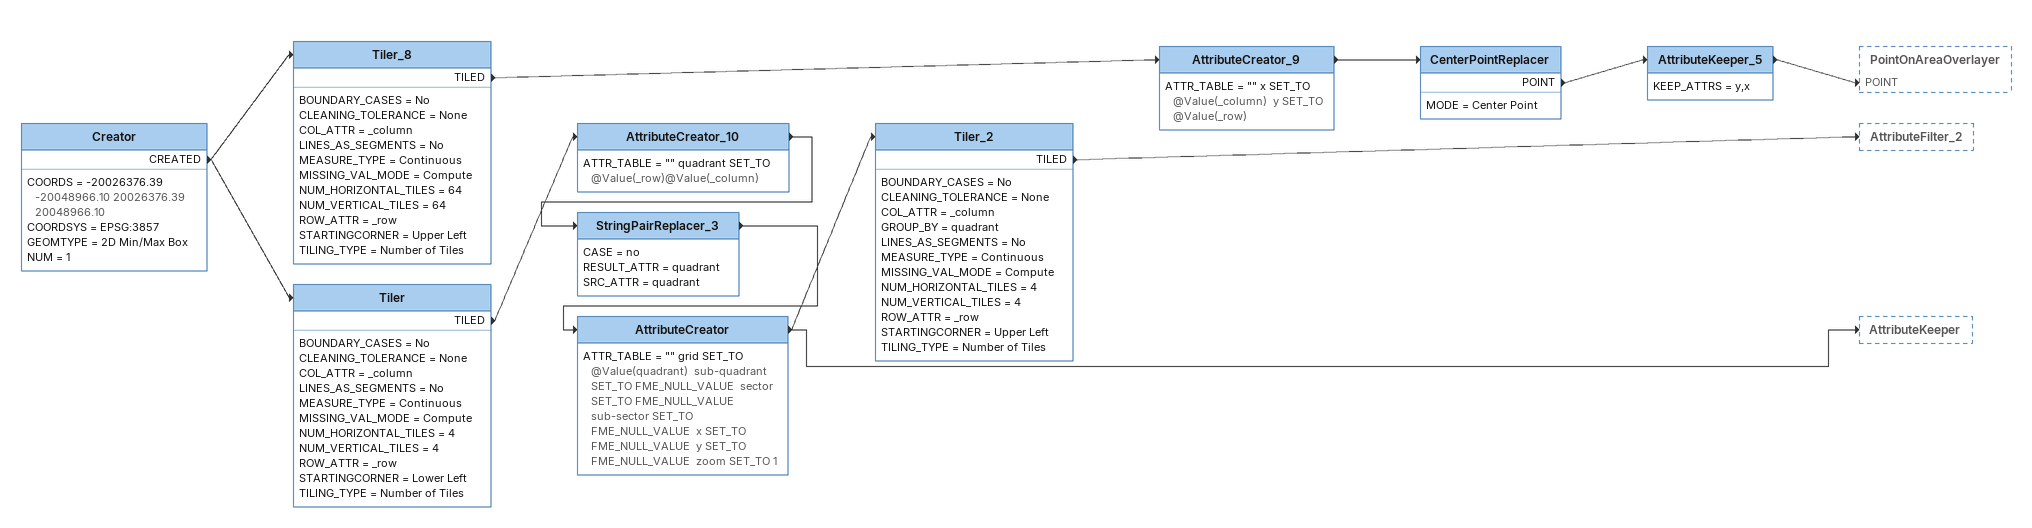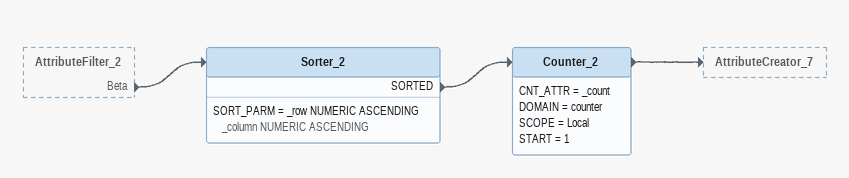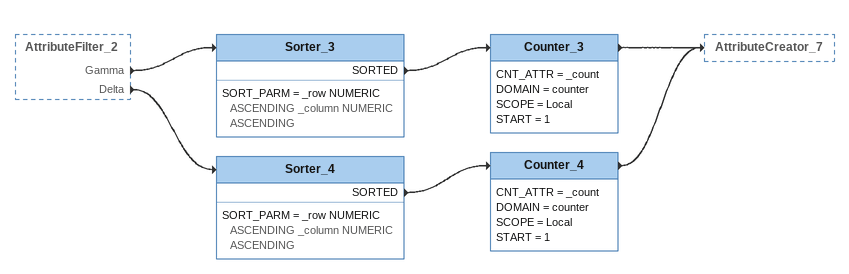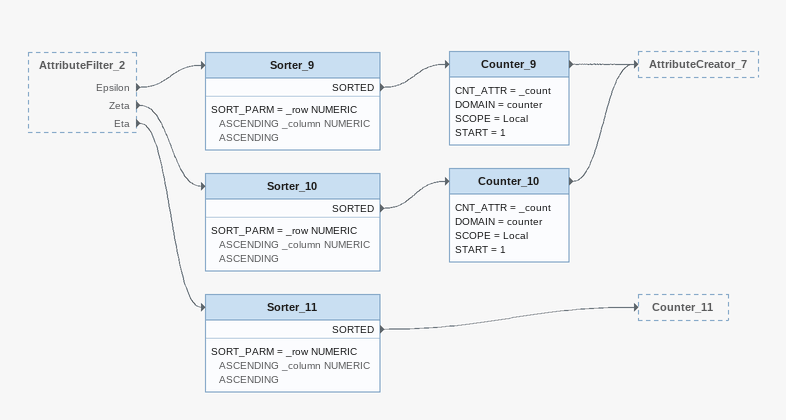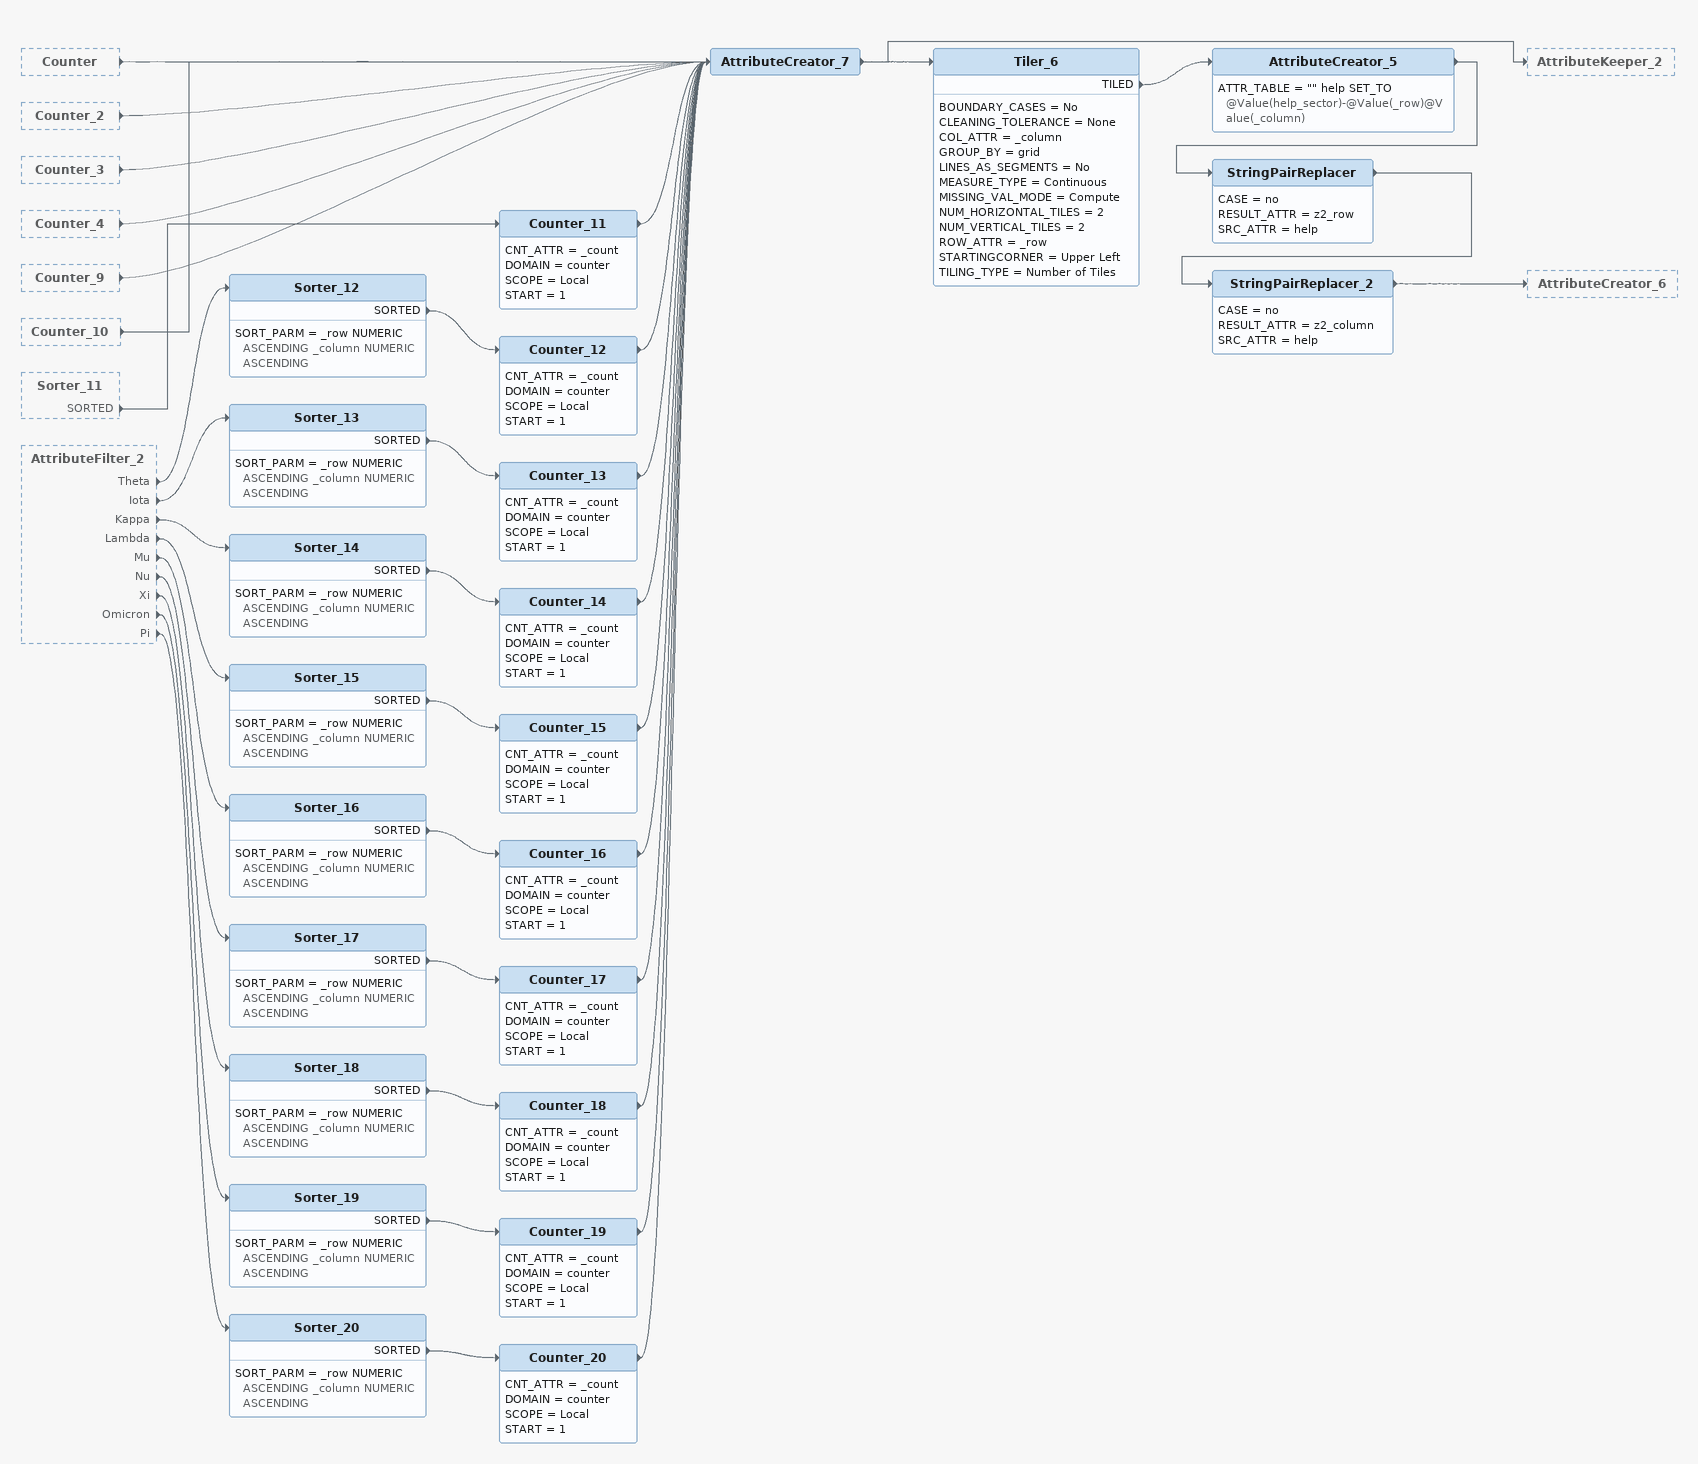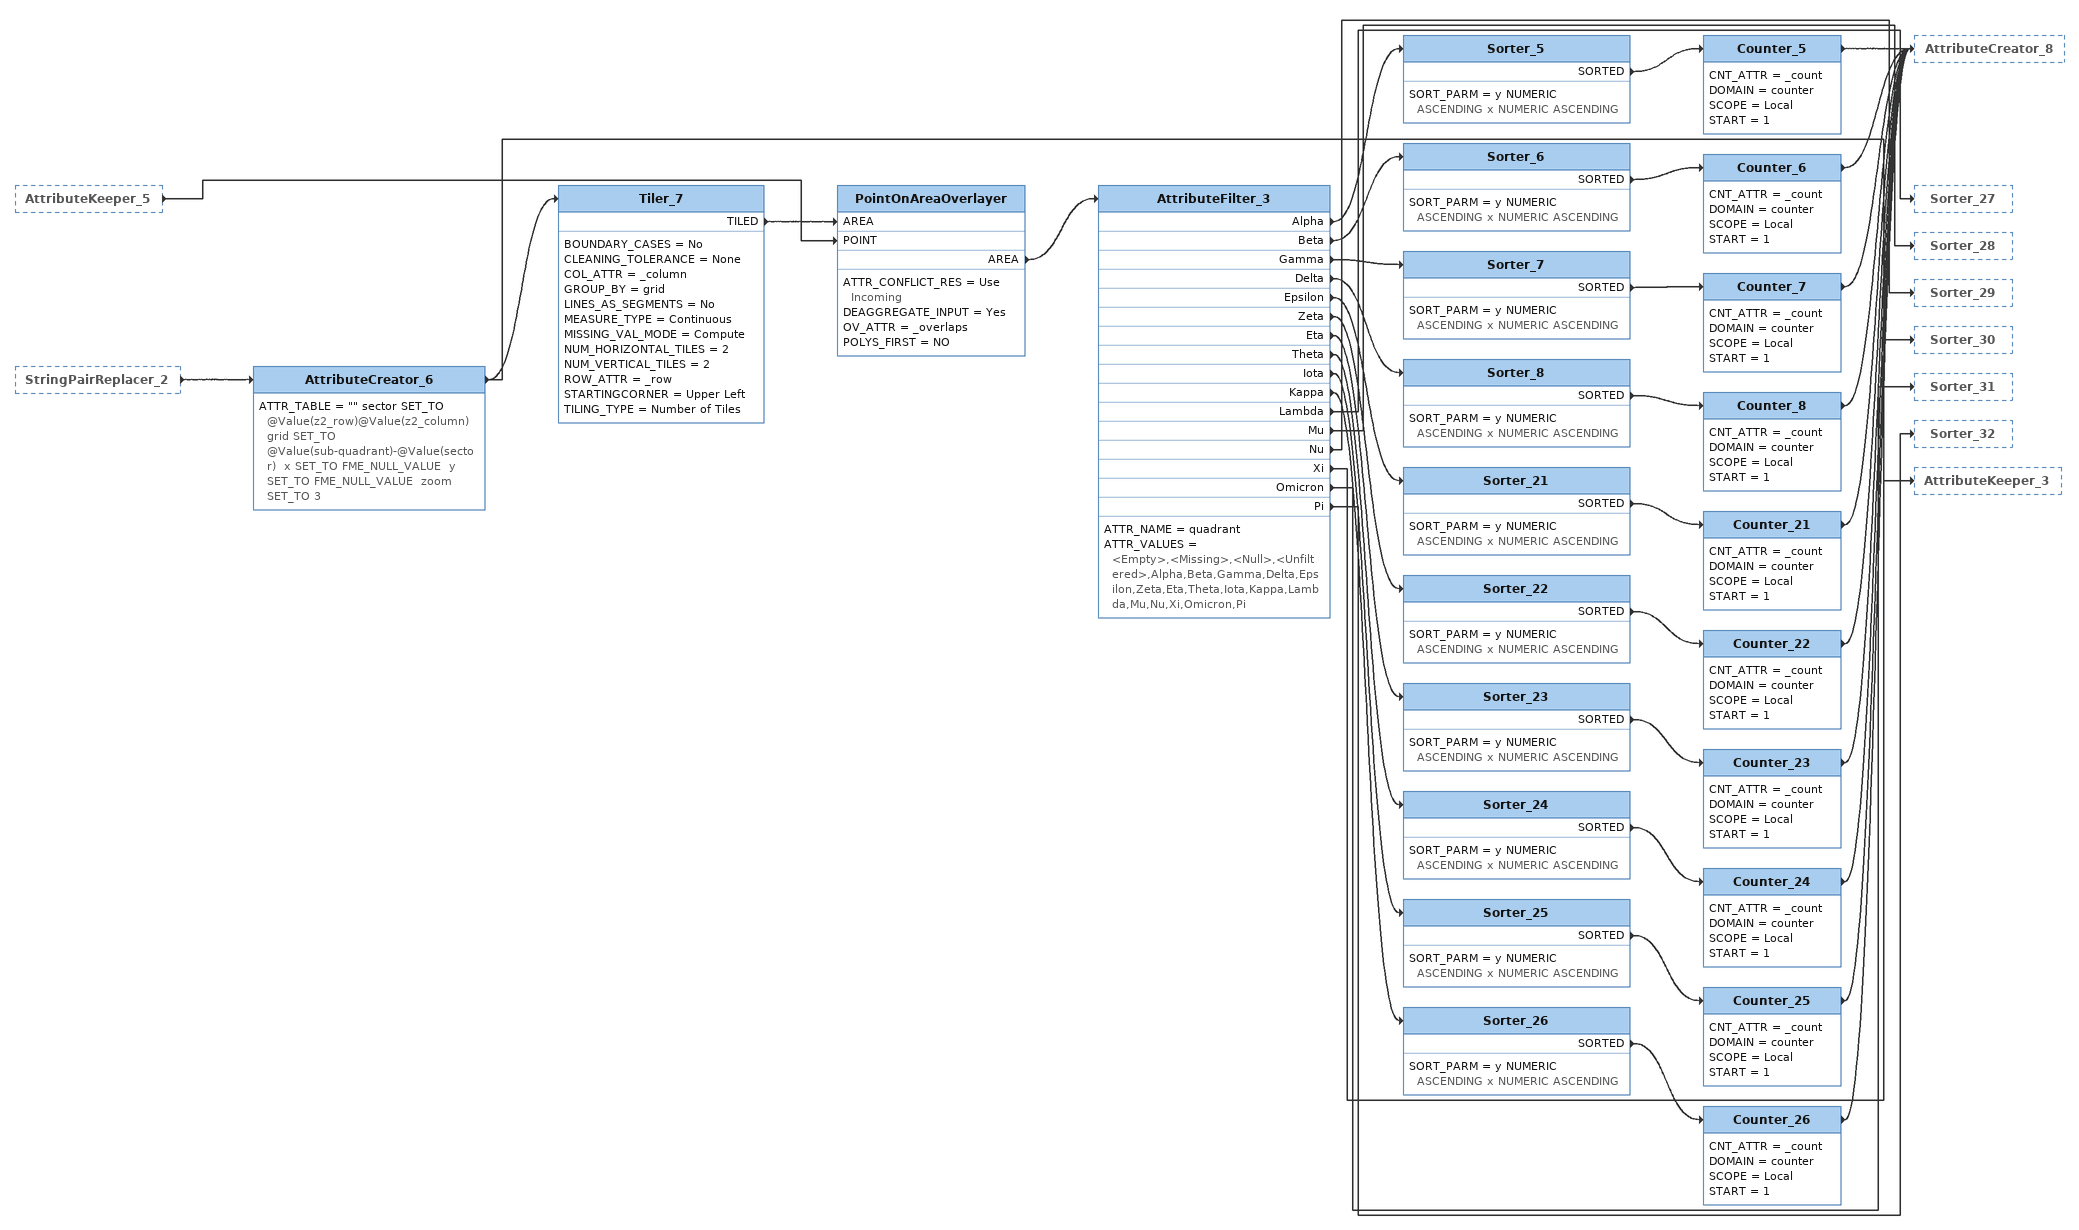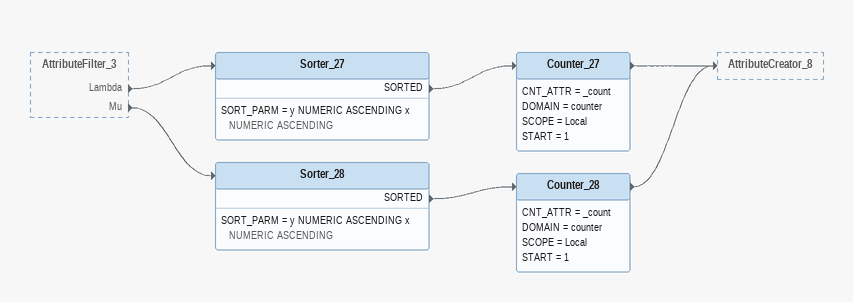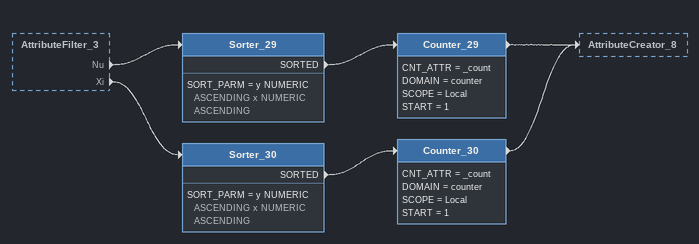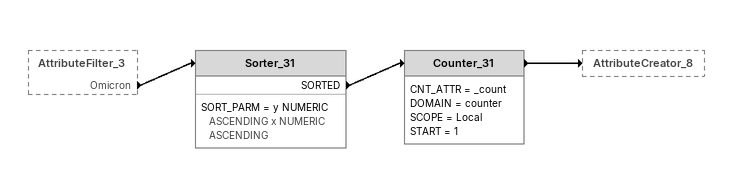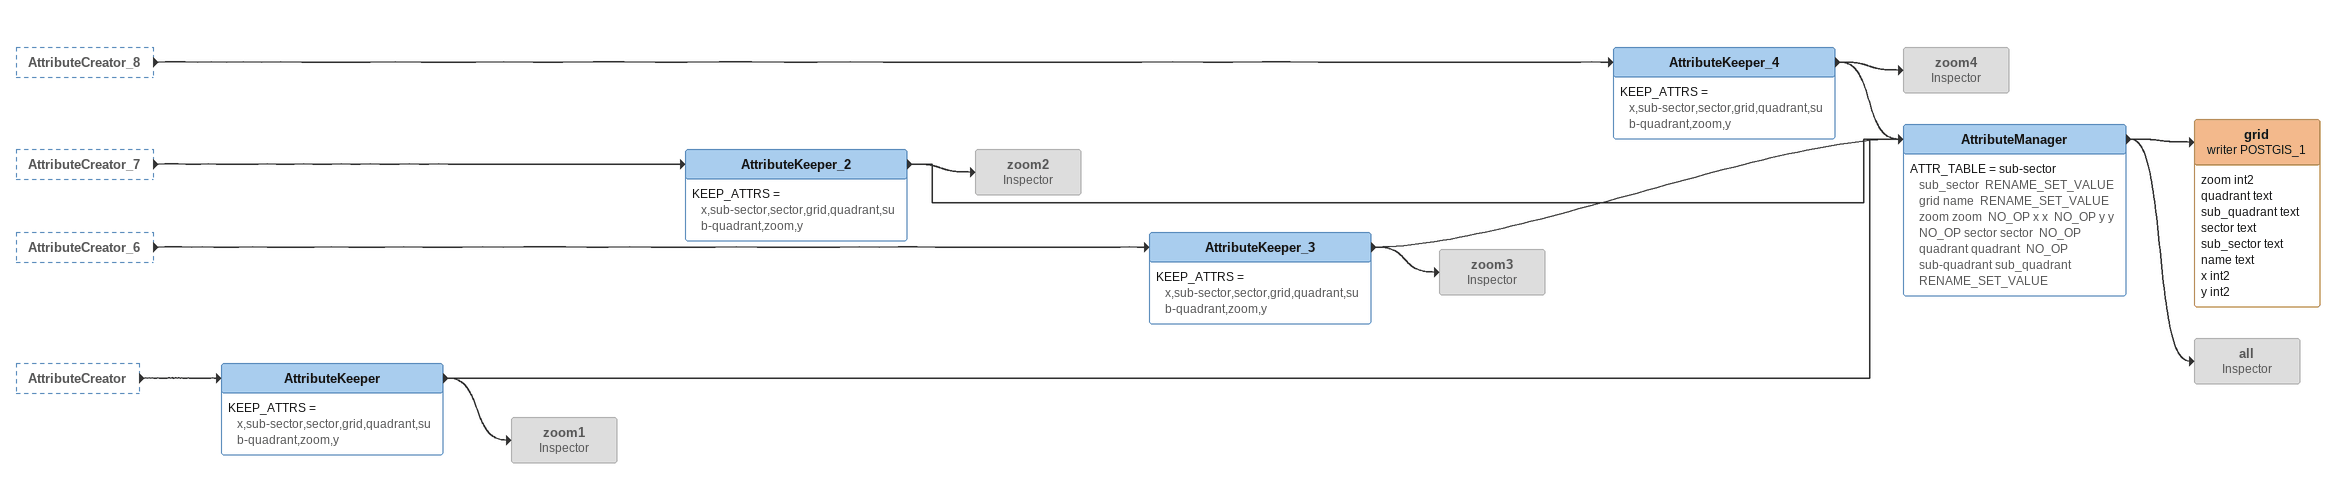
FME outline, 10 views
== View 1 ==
Creator
    COORDS = -20026376.39 -20048966.10 20026376.39 20048966.10
    COORDSYS = EPSG:3857
    GEOMTYPE = 2D Min/Max Box
    NUM = 1
    CREATED -> Tiler
    CREATED -> Tiler_8
Tiler_8
    BOUNDARY_CASES = No
    CLEANING_TOLERANCE = None
    COL_ATTR = _column
    LINES_AS_SEGMENTS = No
    MEASURE_TYPE = Continuous
    MISSING_VAL_MODE = Compute
    NUM_HORIZONTAL_TILES = 64
    NUM_VERTICAL_TILES = 64
    ROW_ATTR = _row
    STARTINGCORNER = Upper Left
    TILING_TYPE = Number of Tiles
    TILED -> AttributeCreator_9
AttributeCreator_9
    ATTR_TABLE = "" x SET_TO @Value(_column)  y SET_TO @Value(_row)
    -> CenterPointReplacer
CenterPointReplacer
    MODE = Center Point
    POINT -> AttributeKeeper_5
AttributeKeeper_5
    KEEP_ATTRS = y,x
    -> PointOnAreaOverlayer [POINT]
Tiler
    BOUNDARY_CASES = No
    CLEANING_TOLERANCE = None
    COL_ATTR = _column
    LINES_AS_SEGMENTS = No
    MEASURE_TYPE = Continuous
    MISSING_VAL_MODE = Compute
    NUM_HORIZONTAL_TILES = 4
    NUM_VERTICAL_TILES = 4
    ROW_ATTR = _row
    STARTINGCORNER = Lower Left
    TILING_TYPE = Number of Tiles
    TILED -> AttributeCreator_10
AttributeCreator_10
    ATTR_TABLE = "" quadrant SET_TO @Value(_row)@Value(_column)
    -> StringPairReplacer_3
StringPairReplacer_3
    CASE = no
    RESULT_ATTR = quadrant
    SRC_ATTR = quadrant
    -> AttributeCreator
AttributeCreator
    ATTR_TABLE = "" grid SET_TO @Value(quadrant)  sub-quadrant SET_TO FME_NULL_VALUE  sector SET_TO FME_NULL_VALUE  sub-sector SET_TO FME_NULL_VALUE  x SET_TO FME_NULL_VALUE  y SET_TO FME_NULL_VALUE  zoom SET_TO 1
    -> Tiler_2
    -> AttributeKeeper
Tiler_2
    BOUNDARY_CASES = No
    CLEANING_TOLERANCE = None
    COL_ATTR = _column
    GROUP_BY = quadrant
    LINES_AS_SEGMENTS = No
    MEASURE_TYPE = Continuous
    MISSING_VAL_MODE = Compute
    NUM_HORIZONTAL_TILES = 4
    NUM_VERTICAL_TILES = 4
    ROW_ATTR = _row
    STARTINGCORNER = Upper Left
    TILING_TYPE = Number of Tiles
    TILED -> AttributeFilter_2

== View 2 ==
AttributeFilter_2 [outside]
    Beta -> Sorter_2
Sorter_2
    SORT_PARM = _row NUMERIC ASCENDING _column NUMERIC ASCENDING
    SORTED -> Counter_2
Counter_2
    CNT_ATTR = _count
    DOMAIN = counter
    SCOPE = Local
    START = 1
    -> AttributeCreator_7

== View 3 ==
AttributeFilter_2 [outside]
    Gamma -> Sorter_3
    Delta -> Sorter_4
Sorter_3
    SORT_PARM = _row NUMERIC ASCENDING _column NUMERIC ASCENDING
    SORTED -> Counter_3
Counter_3
    CNT_ATTR = _count
    DOMAIN = counter
    SCOPE = Local
    START = 1
    -> AttributeCreator_7
Sorter_4
    SORT_PARM = _row NUMERIC ASCENDING _column NUMERIC ASCENDING
    SORTED -> Counter_4
Counter_4
    CNT_ATTR = _count
    DOMAIN = counter
    SCOPE = Local
    START = 1
    -> AttributeCreator_7

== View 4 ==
AttributeFilter_2 [outside]
    Epsilon -> Sorter_9
    Zeta -> Sorter_10
    Eta -> Sorter_11
Sorter_9
    SORT_PARM = _row NUMERIC ASCENDING _column NUMERIC ASCENDING
    SORTED -> Counter_9
Counter_9
    CNT_ATTR = _count
    DOMAIN = counter
    SCOPE = Local
    START = 1
    -> AttributeCreator_7
Sorter_10
    SORT_PARM = _row NUMERIC ASCENDING _column NUMERIC ASCENDING
    SORTED -> Counter_10
Counter_10
    CNT_ATTR = _count
    DOMAIN = counter
    SCOPE = Local
    START = 1
    -> AttributeCreator_7
Sorter_11
    SORT_PARM = _row NUMERIC ASCENDING _column NUMERIC ASCENDING
    SORTED -> Counter_11

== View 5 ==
Counter [outside]
    -> AttributeCreator_7
Counter_2 [outside]
    -> AttributeCreator_7
Counter_3 [outside]
    -> AttributeCreator_7
Counter_4 [outside]
    -> AttributeCreator_7
Counter_9 [outside]
    -> AttributeCreator_7
Counter_10 [outside]
    -> AttributeCreator_7
Sorter_11 [outside]
    SORTED -> Counter_11
AttributeFilter_2 [outside]
    Theta -> Sorter_12
    Iota -> Sorter_13
    Kappa -> Sorter_14
    Lambda -> Sorter_15
    Mu -> Sorter_16
    Nu -> Sorter_17
    Xi -> Sorter_18
    Omicron -> Sorter_19
    Pi -> Sorter_20
Counter_11
    CNT_ATTR = _count
    DOMAIN = counter
    SCOPE = Local
    START = 1
    -> AttributeCreator_7
Sorter_12
    SORT_PARM = _row NUMERIC ASCENDING _column NUMERIC ASCENDING
    SORTED -> Counter_12
Counter_12
    CNT_ATTR = _count
    DOMAIN = counter
    SCOPE = Local
    START = 1
    -> AttributeCreator_7
Sorter_13
    SORT_PARM = _row NUMERIC ASCENDING _column NUMERIC ASCENDING
    SORTED -> Counter_13
Counter_13
    CNT_ATTR = _count
    DOMAIN = counter
    SCOPE = Local
    START = 1
    -> AttributeCreator_7
Sorter_14
    SORT_PARM = _row NUMERIC ASCENDING _column NUMERIC ASCENDING
    SORTED -> Counter_14
Counter_14
    CNT_ATTR = _count
    DOMAIN = counter
    SCOPE = Local
    START = 1
    -> AttributeCreator_7
Sorter_15
    SORT_PARM = _row NUMERIC ASCENDING _column NUMERIC ASCENDING
    SORTED -> Counter_15
Counter_15
    CNT_ATTR = _count
    DOMAIN = counter
    SCOPE = Local
    START = 1
    -> AttributeCreator_7
Sorter_16
    SORT_PARM = _row NUMERIC ASCENDING _column NUMERIC ASCENDING
    SORTED -> Counter_16
Counter_16
    CNT_ATTR = _count
    DOMAIN = counter
    SCOPE = Local
    START = 1
    -> AttributeCreator_7
Sorter_17
    SORT_PARM = _row NUMERIC ASCENDING _column NUMERIC ASCENDING
    SORTED -> Counter_17
Counter_17
    CNT_ATTR = _count
    DOMAIN = counter
    SCOPE = Local
    START = 1
    -> AttributeCreator_7
Sorter_18
    SORT_PARM = _row NUMERIC ASCENDING _column NUMERIC ASCENDING
    SORTED -> Counter_18
Counter_18
    CNT_ATTR = _count
    DOMAIN = counter
    SCOPE = Local
    START = 1
    -> AttributeCreator_7
Sorter_19
    SORT_PARM = _row NUMERIC ASCENDING _column NUMERIC ASCENDING
    SORTED -> Counter_19
Counter_19
    CNT_ATTR = _count
    DOMAIN = counter
    SCOPE = Local
    START = 1
    -> AttributeCreator_7
Sorter_20
    SORT_PARM = _row NUMERIC ASCENDING _column NUMERIC ASCENDING
    SORTED -> Counter_20
Counter_20
    CNT_ATTR = _count
    DOMAIN = counter
    SCOPE = Local
    START = 1
    -> AttributeCreator_7
AttributeCreator_7
    -> AttributeKeeper_2
    -> Tiler_6
Tiler_6
    BOUNDARY_CASES = No
    CLEANING_TOLERANCE = None
    COL_ATTR = _column
    GROUP_BY = grid
    LINES_AS_SEGMENTS = No
    MEASURE_TYPE = Continuous
    MISSING_VAL_MODE = Compute
    NUM_HORIZONTAL_TILES = 2
    NUM_VERTICAL_TILES = 2
    ROW_ATTR = _row
    STARTINGCORNER = Upper Left
    TILING_TYPE = Number of Tiles
    TILED -> AttributeCreator_5
AttributeCreator_5
    ATTR_TABLE = "" help SET_TO @Value(help_sector)-@Value(_row)@Value(_column)
    -> StringPairReplacer
StringPairReplacer
    CASE = no
    RESULT_ATTR = z2_row
    SRC_ATTR = help
    -> StringPairReplacer_2
StringPairReplacer_2
    CASE = no
    RESULT_ATTR = z2_column
    SRC_ATTR = help
    -> AttributeCreator_6

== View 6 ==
AttributeKeeper_5 [outside]
    -> PointOnAreaOverlayer [POINT]
StringPairReplacer_2 [outside]
    -> AttributeCreator_6
AttributeCreator_6
    ATTR_TABLE = "" sector SET_TO @Value(z2_row)@Value(z2_column)  grid SET_TO @Value(sub-quadrant)-@Value(sector)  x SET_TO FME_NULL_VALUE  y SET_TO FME_NULL_VALUE  zoom SET_TO 3
    -> Tiler_7
    -> AttributeKeeper_3
Tiler_7
    BOUNDARY_CASES = No
    CLEANING_TOLERANCE = None
    COL_ATTR = _column
    GROUP_BY = grid
    LINES_AS_SEGMENTS = No
    MEASURE_TYPE = Continuous
    MISSING_VAL_MODE = Compute
    NUM_HORIZONTAL_TILES = 2
    NUM_VERTICAL_TILES = 2
    ROW_ATTR = _row
    STARTINGCORNER = Upper Left
    TILING_TYPE = Number of Tiles
    TILED -> PointOnAreaOverlayer [AREA]
PointOnAreaOverlayer
    ATTR_CONFLICT_RES = Use Incoming
    DEAGGREGATE_INPUT = Yes
    OV_ATTR = _overlaps
    POLYS_FIRST = NO
    AREA -> AttributeFilter_3
AttributeFilter_3
    ATTR_NAME = quadrant
    ATTR_VALUES = <Empty>,<Missing>,<Null>,<Unfiltered>,Alpha,Beta,Gamma,Delta,Epsilon,Zeta,Eta,Theta,Iota,Kappa,Lambda,Mu,Nu,Xi,Omicron,Pi
    Alpha -> Sorter_5
    Beta -> Sorter_6
    Gamma -> Sorter_7
    Delta -> Sorter_8
    Epsilon -> Sorter_21
    Zeta -> Sorter_22
    Eta -> Sorter_23
    Theta -> Sorter_24
    Iota -> Sorter_25
    Kappa -> Sorter_26
    Lambda -> Sorter_27
    Mu -> Sorter_28
    Nu -> Sorter_29
    Xi -> Sorter_30
    Omicron -> Sorter_31
    Pi -> Sorter_32
Sorter_5
    SORT_PARM = y NUMERIC ASCENDING x NUMERIC ASCENDING
    SORTED -> Counter_5
Counter_5
    CNT_ATTR = _count
    DOMAIN = counter
    SCOPE = Local
    START = 1
    -> AttributeCreator_8
Sorter_6
    SORT_PARM = y NUMERIC ASCENDING x NUMERIC ASCENDING
    SORTED -> Counter_6
Counter_6
    CNT_ATTR = _count
    DOMAIN = counter
    SCOPE = Local
    START = 1
    -> AttributeCreator_8
Sorter_7
    SORT_PARM = y NUMERIC ASCENDING x NUMERIC ASCENDING
    SORTED -> Counter_7
Counter_7
    CNT_ATTR = _count
    DOMAIN = counter
    SCOPE = Local
    START = 1
    -> AttributeCreator_8
Sorter_8
    SORT_PARM = y NUMERIC ASCENDING x NUMERIC ASCENDING
    SORTED -> Counter_8
Counter_8
    CNT_ATTR = _count
    DOMAIN = counter
    SCOPE = Local
    START = 1
    -> AttributeCreator_8
Sorter_21
    SORT_PARM = y NUMERIC ASCENDING x NUMERIC ASCENDING
    SORTED -> Counter_21
Counter_21
    CNT_ATTR = _count
    DOMAIN = counter
    SCOPE = Local
    START = 1
    -> AttributeCreator_8
Sorter_22
    SORT_PARM = y NUMERIC ASCENDING x NUMERIC ASCENDING
    SORTED -> Counter_22
Counter_22
    CNT_ATTR = _count
    DOMAIN = counter
    SCOPE = Local
    START = 1
    -> AttributeCreator_8
Sorter_23
    SORT_PARM = y NUMERIC ASCENDING x NUMERIC ASCENDING
    SORTED -> Counter_23
Counter_23
    CNT_ATTR = _count
    DOMAIN = counter
    SCOPE = Local
    START = 1
    -> AttributeCreator_8
Sorter_24
    SORT_PARM = y NUMERIC ASCENDING x NUMERIC ASCENDING
    SORTED -> Counter_24
Counter_24
    CNT_ATTR = _count
    DOMAIN = counter
    SCOPE = Local
    START = 1
    -> AttributeCreator_8
Sorter_25
    SORT_PARM = y NUMERIC ASCENDING x NUMERIC ASCENDING
    SORTED -> Counter_25
Counter_25
    CNT_ATTR = _count
    DOMAIN = counter
    SCOPE = Local
    START = 1
    -> AttributeCreator_8
Sorter_26
    SORT_PARM = y NUMERIC ASCENDING x NUMERIC ASCENDING
    SORTED -> Counter_26
Counter_26
    CNT_ATTR = _count
    DOMAIN = counter
    SCOPE = Local
    START = 1
    -> AttributeCreator_8

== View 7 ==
AttributeFilter_3 [outside]
    Lambda -> Sorter_27
    Mu -> Sorter_28
Sorter_27
    SORT_PARM = y NUMERIC ASCENDING x NUMERIC ASCENDING
    SORTED -> Counter_27
Counter_27
    CNT_ATTR = _count
    DOMAIN = counter
    SCOPE = Local
    START = 1
    -> AttributeCreator_8
Sorter_28
    SORT_PARM = y NUMERIC ASCENDING x NUMERIC ASCENDING
    SORTED -> Counter_28
Counter_28
    CNT_ATTR = _count
    DOMAIN = counter
    SCOPE = Local
    START = 1
    -> AttributeCreator_8

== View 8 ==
AttributeFilter_3 [outside]
    Nu -> Sorter_29
    Xi -> Sorter_30
Sorter_29
    SORT_PARM = y NUMERIC ASCENDING x NUMERIC ASCENDING
    SORTED -> Counter_29
Counter_29
    CNT_ATTR = _count
    DOMAIN = counter
    SCOPE = Local
    START = 1
    -> AttributeCreator_8
Sorter_30
    SORT_PARM = y NUMERIC ASCENDING x NUMERIC ASCENDING
    SORTED -> Counter_30
Counter_30
    CNT_ATTR = _count
    DOMAIN = counter
    SCOPE = Local
    START = 1
    -> AttributeCreator_8

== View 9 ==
AttributeFilter_3 [outside]
    Omicron -> Sorter_31
Sorter_31
    SORT_PARM = y NUMERIC ASCENDING x NUMERIC ASCENDING
    SORTED -> Counter_31
Counter_31
    CNT_ATTR = _count
    DOMAIN = counter
    SCOPE = Local
    START = 1
    -> AttributeCreator_8

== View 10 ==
AttributeCreator_8 [outside]
    -> AttributeKeeper_4
AttributeCreator_7 [outside]
    -> AttributeKeeper_2
AttributeCreator_6 [outside]
    -> AttributeKeeper_3
AttributeCreator [outside]
    -> AttributeKeeper
AttributeKeeper_4
    KEEP_ATTRS = x,sub-sector,sector,grid,quadrant,sub-quadrant,zoom,y
    -> zoom4
    -> AttributeManager
zoom4: Inspector [off]
AttributeKeeper_3
    KEEP_ATTRS = x,sub-sector,sector,grid,quadrant,sub-quadrant,zoom,y
    -> zoom3
    -> AttributeManager
zoom3: Inspector [off]
AttributeKeeper_2
    KEEP_ATTRS = x,sub-sector,sector,grid,quadrant,sub-quadrant,zoom,y
    -> zoom2
    -> AttributeManager
zoom2: Inspector [off]
AttributeKeeper
    KEEP_ATTRS = x,sub-sector,sector,grid,quadrant,sub-quadrant,zoom,y
    -> zoom1
    -> AttributeManager
AttributeManager
    ATTR_TABLE = sub-sector sub_sector  RENAME_SET_VALUE grid name  RENAME_SET_VALUE zoom zoom  NO_OP x x  NO_OP y y  NO_OP sector sector  NO_OP quadrant quadrant  NO_OP sub-quadrant sub_quadrant  RENAME_SET_VALUE
    -> grid (writer POSTGIS_1)
    -> all
grid (writer POSTGIS_1)
    attributes: zoom int2, quadrant text, sub_quadrant text, sector text, sub_sector text, name text, x int2, y int2
all: Inspector [off]
zoom1: Inspector [off]
